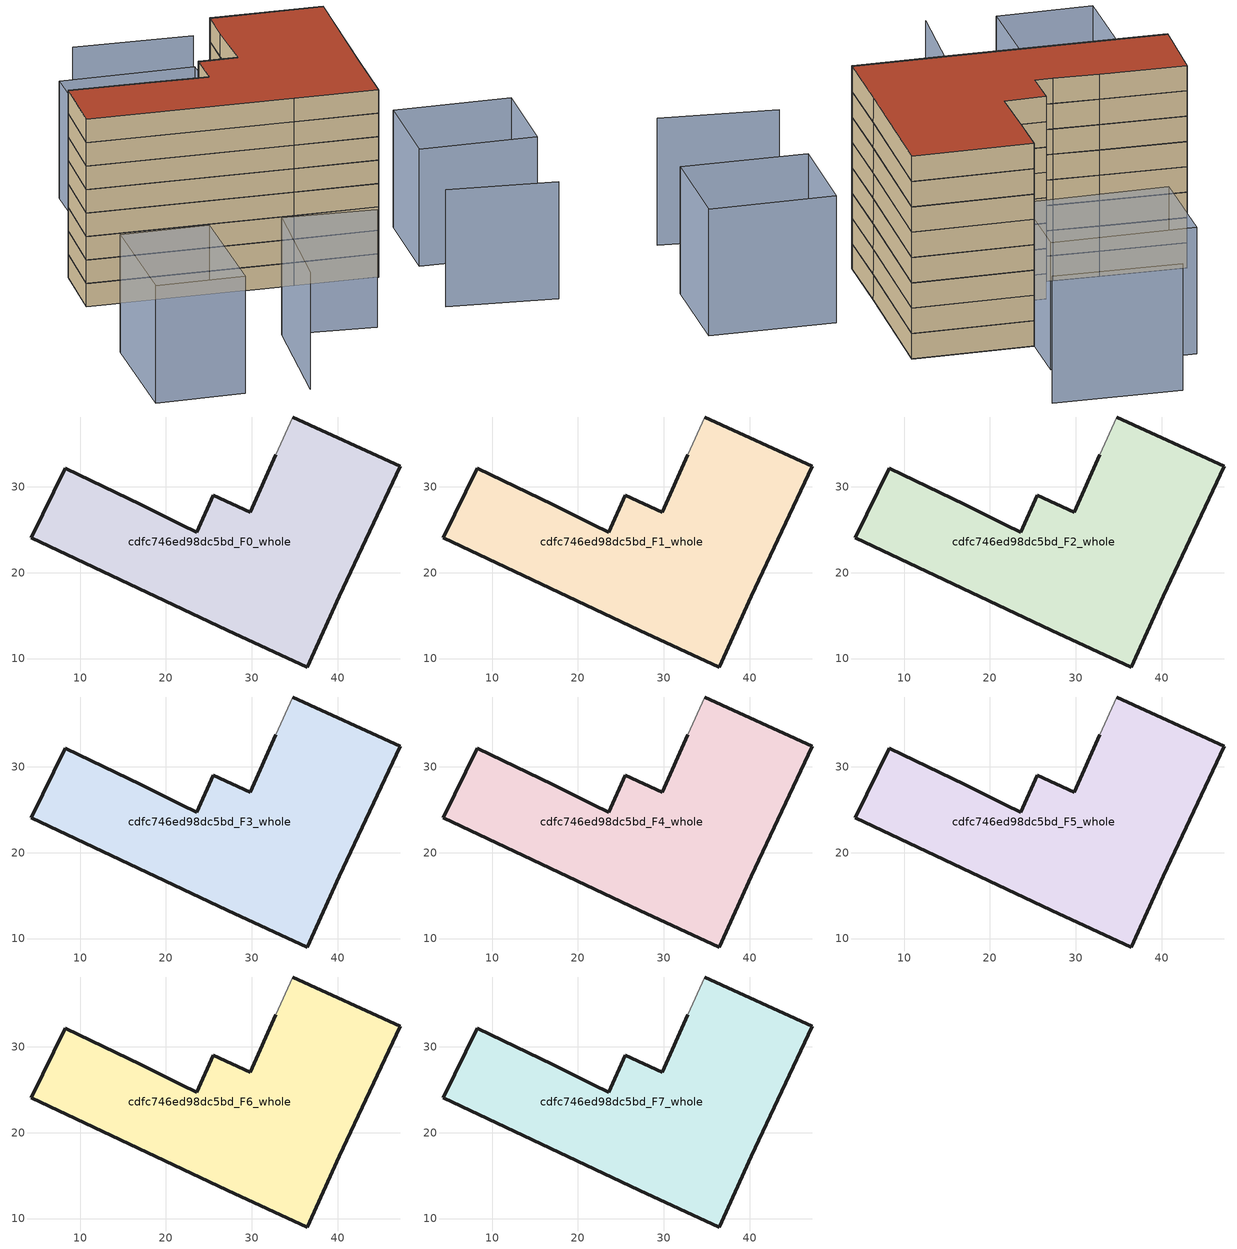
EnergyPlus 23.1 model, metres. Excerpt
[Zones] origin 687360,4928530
cdfc746ed98dc5bd_F0_whole
 floor ground (EU_floor_Construction): 36.44,9.01 40.18,17.24 47.32,32.41 34.77,38.16 32.77,33.77 29.84,27.07 25.49,29.02 23.58,24.73 21.79,25.58 17.09,27.91 8.24,32.18 4.28,24.08 27.15,13.32 z0
 wall outside (EU_wall_Construction): 34.77,38.16 47.32,32.41 40.18,17.24 36.44,9.01 27.15,13.32 4.28,24.08 8.24,32.18 17.09,27.91 21.79,25.58 23.58,24.73 25.49,29.02 29.84,27.07 32.77,33.77 z0:3
 wall adiabatic (EU_wall_Construction): 32.77,33.77 34.77,38.16 z0:3
cdfc746ed98dc5bd_F1_whole
 floor to cdfc746ed98dc5bd_F0_whole (EU_floor_Construction): 36.44,9.01 40.17,17.24 47.32,32.41 34.77,38.16 32.77,33.77 29.84,27.07 25.49,29.02 23.58,24.73 21.79,25.58 17.09,27.91 8.24,32.18 4.28,24.08 27.15,13.32 z3
 wall outside (EU_wall_Construction): 34.77,38.16 47.32,32.41 40.18,17.24 36.44,9.01 27.15,13.32 4.28,24.08 8.24,32.18 17.09,27.91 21.79,25.58 23.58,24.73 25.49,29.02 29.84,27.07 32.77,33.77 z3:6
 wall adiabatic (EU_wall_Construction): 32.77,33.77 34.77,38.16 z3:6
cdfc746ed98dc5bd_F2_whole
 floor to cdfc746ed98dc5bd_F1_whole (EU_floor_Construction): 36.44,9.01 40.17,17.24 47.32,32.41 34.77,38.16 32.77,33.77 29.84,27.07 25.49,29.02 23.58,24.73 21.79,25.58 17.09,27.91 8.24,32.18 4.28,24.08 27.15,13.32 z6
 wall outside (EU_wall_Construction): 34.77,38.16 47.32,32.41 40.18,17.24 36.44,9.01 27.15,13.32 4.28,24.08 8.24,32.18 17.09,27.91 21.79,25.58 23.58,24.73 25.49,29.02 29.84,27.07 32.77,33.77 z6:9
 wall adiabatic (EU_wall_Construction): 32.77,33.77 34.77,38.16 z6:9
cdfc746ed98dc5bd_F3_whole
 floor to cdfc746ed98dc5bd_F2_whole (EU_floor_Construction): 36.44,9.01 40.17,17.24 47.32,32.41 34.77,38.16 32.77,33.77 29.84,27.07 25.49,29.02 23.58,24.73 21.79,25.58 17.09,27.91 8.24,32.18 4.28,24.08 27.15,13.32 z9
 wall outside (EU_wall_Construction): 34.77,38.16 47.32,32.41 40.18,17.24 36.44,9.01 27.15,13.32 4.28,24.08 8.24,32.18 17.09,27.91 21.79,25.58 23.58,24.73 25.49,29.02 29.84,27.07 32.77,33.77 z9:12
 wall adiabatic (EU_wall_Construction): 32.77,33.77 34.77,38.16 z9:12
cdfc746ed98dc5bd_F4_whole
 floor to cdfc746ed98dc5bd_F3_whole (EU_floor_Construction): 36.44,9.01 40.17,17.24 47.32,32.41 34.77,38.16 32.77,33.77 29.84,27.07 25.49,29.02 23.58,24.73 21.79,25.58 17.09,27.91 8.24,32.18 4.28,24.08 27.15,13.32 z12
 wall outside (EU_wall_Construction): 34.77,38.16 47.32,32.41 40.18,17.24 36.44,9.01 27.15,13.32 4.28,24.08 8.24,32.18 17.09,27.91 21.79,25.58 23.58,24.73 25.49,29.02 29.84,27.07 32.77,33.77 z12:15
 wall adiabatic (EU_wall_Construction): 32.77,33.77 34.77,38.16 z12:15
cdfc746ed98dc5bd_F5_whole
 floor to cdfc746ed98dc5bd_F4_whole (EU_floor_Construction): 36.44,9.01 40.17,17.24 47.32,32.41 34.77,38.16 32.77,33.77 29.84,27.07 25.49,29.02 23.58,24.73 21.79,25.58 17.09,27.91 8.24,32.18 4.28,24.08 27.15,13.32 z15
 wall outside (EU_wall_Construction): 34.77,38.16 47.32,32.41 40.18,17.24 36.44,9.01 27.15,13.32 4.28,24.08 8.24,32.18 17.09,27.91 21.79,25.58 23.58,24.73 25.49,29.02 29.84,27.07 32.77,33.77 z15:18
 wall adiabatic (EU_wall_Construction): 32.77,33.77 34.77,38.16 z15:18
cdfc746ed98dc5bd_F6_whole
 floor to cdfc746ed98dc5bd_F5_whole (EU_floor_Construction): 36.44,9.01 40.17,17.24 47.32,32.41 34.77,38.16 32.77,33.77 29.84,27.07 25.49,29.02 23.58,24.73 21.79,25.58 17.09,27.91 8.24,32.18 4.28,24.08 27.15,13.32 z18
 wall outside (EU_wall_Construction): 34.77,38.16 47.32,32.41 40.18,17.24 36.44,9.01 27.15,13.32 4.28,24.08 8.24,32.18 17.09,27.91 21.79,25.58 23.58,24.73 25.49,29.02 29.84,27.07 32.77,33.77 z18:21
 wall adiabatic (EU_wall_Construction): 32.77,33.77 34.77,38.16 z18:21
cdfc746ed98dc5bd_F7_whole
 floor to cdfc746ed98dc5bd_F6_whole (EU_floor_Construction): 36.44,9.01 40.17,17.24 47.32,32.41 34.77,38.16 32.77,33.77 29.84,27.07 25.49,29.02 23.58,24.73 21.79,25.58 17.09,27.91 8.24,32.18 4.28,24.08 27.15,13.32 z21
 wall outside (EU_wall_Construction): 34.77,38.16 47.32,32.41 40.18,17.24 36.44,9.01 27.15,13.32 4.28,24.08 8.24,32.18 17.09,27.91 21.79,25.58 23.58,24.73 25.49,29.02 29.84,27.07 32.77,33.77 z21:24
 wall adiabatic (EU_wall_Construction): 32.77,33.77 34.77,38.16 z21:24
 roof outside (EU_roof_Construction): 47.32,32.41 40.18,17.24 36.44,9.01 27.15,13.32 4.28,24.08 8.24,32.18 17.09,27.91 21.79,25.58 23.58,24.73 25.49,29.02 29.84,27.07 32.77,33.77 34.77,38.16 z24
shading: 36.92,-2.83 48.65,-9.45 / 8.91,-11.66 16.7,3.02 / 16.7,3.02 26.84,-2.35 / 43.27,51.5 30.12,57.87 / -1.2,11.15 8.74,6.7 / 8.74,6.7 2.3,-7.67 / 2.3,-7.67 -7.64,-3.21 / -7.64,-3.21 -1.2,11.15 / 42.2,8.5 47.25,19.43 / 47.25,19.43 60.29,13.41 / 60.29,13.41 55.24,2.48 / 55.24,2.48 42.2,8.5 / 17.75,40.54 22.51,51.08 / 22.51,51.08 37.54,44.3 / 37.54,44.3 32.78,33.76 / 32.78,33.76 17.75,40.54 z0:15
[Building]
EU S2 Campaign: North Axis=0; Terrain=City; Solar Distribution=FullExterior
[Site:Location]
Bologna: Latitude=44.5; Longitude=11.25; Time Zone=1; Elevation=37
[SizingPeriod:WeatherFileDays]
AnnualSizingPeriod: Begin Month=1; Begin Day of Month=1; End Month=12; End Day of Month=31; Day of Week for Start Day=Monday; Use Weather File Daylight Saving Period=No; Use Weather File Rain and Snow Indicators=No
[MATERIAL]
EU_InternalMass_Material: Roughness=MediumRough; Thickness=0.1; Conductivity=1; Density=1800; Specific Heat=900; Thermal Absorptance=0.9; Solar Absorptance=0.7; Visible Absorptance=0.7
[MATERIAL:NOMASS] Roughness=MediumRough; Thermal Absorptance=0.9; Solar Absorptance=0.7; Visible Absorptance=0.7
Name | Thermal Resistance
EU_wall_NoMass | 0.905828
EU_roof_NoMass | 0.37593
EU_floor_NoMass | 0.67114
[CONSTRUCTION]
EU_wall_Construction: EU_wall_NoMass
EU_roof_Construction: EU_roof_NoMass
EU_floor_Construction: EU_floor_NoMass
EU_InternalMass_Construction: EU_InternalMass_Material
[ZONE] Type=1; Multiplier=1; Ceiling Height=autocalculate; Volume=1702.63; Floor Area=autocalculate; Part of Total Floor Area=Yes
cdfc746ed98dc5bd_F0_whole; cdfc746ed98dc5bd_F1_whole; cdfc746ed98dc5bd_F2_whole; cdfc746ed98dc5bd_F3_whole; cdfc746ed98dc5bd_F4_whole; cdfc746ed98dc5bd_F5_whole; cdfc746ed98dc5bd_F6_whole; cdfc746ed98dc5bd_F7_whole
[INTERNALMASS] Construction=EU_InternalMass_Construction; Surface Area=567.543
Name | Zone or ZoneList
cdfc746ed98dc5bd_F0_whole_EU_InternalMass | cdfc746ed98dc5bd_F0_whole
cdfc746ed98dc5bd_F1_whole_EU_InternalMass | cdfc746ed98dc5bd_F1_whole
cdfc746ed98dc5bd_F2_whole_EU_InternalMass | cdfc746ed98dc5bd_F2_whole
cdfc746ed98dc5bd_F3_whole_EU_InternalMass | cdfc746ed98dc5bd_F3_whole
cdfc746ed98dc5bd_F4_whole_EU_InternalMass | cdfc746ed98dc5bd_F4_whole
cdfc746ed98dc5bd_F5_whole_EU_InternalMass | cdfc746ed98dc5bd_F5_whole
cdfc746ed98dc5bd_F6_whole_EU_InternalMass | cdfc746ed98dc5bd_F6_whole
cdfc746ed98dc5bd_F7_whole_EU_InternalMass | cdfc746ed98dc5bd_F7_whole
[OTHEREQUIPMENT] Fuel Type=Electricity; Design Level Calculation Method=Watts/Area; Power per Zone Floor Area=1; Fraction Latent=0; Fraction Radiant=0; Fraction Lost=0; Carbon Dioxide Generation Rate=0; EndUse Subcategory=EU_Step8_InternalGains
Name | Zone or ZoneList or Space or SpaceList | Schedule
EU_Step8_InternalGain_cdfc746ed98dc5bd_F0_whole_f000 | cdfc746ed98dc5bd_F0_whole | EU_Step8_GainSchedule_cdfc746ed98dc5bd_F0_whole_f000
EU_Step8_InternalGain_cdfc746ed98dc5bd_F1_whole_f000 | cdfc746ed98dc5bd_F1_whole | EU_Step8_GainSchedule_cdfc746ed98dc5bd_F1_whole_f000
EU_Step8_InternalGain_cdfc746ed98dc5bd_F2_whole_f000 | cdfc746ed98dc5bd_F2_whole | EU_Step8_GainSchedule_cdfc746ed98dc5bd_F2_whole_f000
EU_Step8_InternalGain_cdfc746ed98dc5bd_F3_whole_f000 | cdfc746ed98dc5bd_F3_whole | EU_Step8_GainSchedule_cdfc746ed98dc5bd_F3_whole_f000
EU_Step8_InternalGain_cdfc746ed98dc5bd_F4_whole_f000 | cdfc746ed98dc5bd_F4_whole | EU_Step8_GainSchedule_cdfc746ed98dc5bd_F4_whole_f000
EU_Step8_InternalGain_cdfc746ed98dc5bd_F5_whole_f000 | cdfc746ed98dc5bd_F5_whole | EU_Step8_GainSchedule_cdfc746ed98dc5bd_F5_whole_f000
EU_Step8_InternalGain_cdfc746ed98dc5bd_F6_whole_f000 | cdfc746ed98dc5bd_F6_whole | EU_Step8_GainSchedule_cdfc746ed98dc5bd_F6_whole_f000
EU_Step8_InternalGain_cdfc746ed98dc5bd_F7_whole_f000 | cdfc746ed98dc5bd_F7_whole | EU_Step8_GainSchedule_cdfc746ed98dc5bd_F7_whole_f000
[ZONEVENTILATION:DESIGNFLOWRATE] Schedule=EU_AlwaysOn; Design Flow Rate Calculation Method=AirChanges/Hour; Air Changes per Hour=0.73129; Ventilation Type=Natural; Fan Pressure Rise=0; Fan Total Efficiency=1; Constant Term Coefficient=1; Temperature Term Coefficient=0; Velocity Term Coefficient=0; Velocity Squared Term Coefficient=0; Minimum Indoor Temperature=-100; Maximum Indoor Temperature=100; Delta Temperature=-100; Minimum Outdoor Temperature=-100; Maximum Outdoor Temperature=100; Maximum Wind Speed=40
Name | Zone or ZoneList or Space or SpaceList
EU_ConstantAir_cdfc746ed98dc5bd_F0_whole | cdfc746ed98dc5bd_F0_whole
EU_ConstantAir_cdfc746ed98dc5bd_F1_whole | cdfc746ed98dc5bd_F1_whole
EU_ConstantAir_cdfc746ed98dc5bd_F2_whole | cdfc746ed98dc5bd_F2_whole
EU_ConstantAir_cdfc746ed98dc5bd_F3_whole | cdfc746ed98dc5bd_F3_whole
EU_ConstantAir_cdfc746ed98dc5bd_F4_whole | cdfc746ed98dc5bd_F4_whole
EU_ConstantAir_cdfc746ed98dc5bd_F5_whole | cdfc746ed98dc5bd_F5_whole
EU_ConstantAir_cdfc746ed98dc5bd_F6_whole | cdfc746ed98dc5bd_F6_whole
EU_ConstantAir_cdfc746ed98dc5bd_F7_whole | cdfc746ed98dc5bd_F7_whole
[HVACTEMPLATE:THERMOSTAT] Constant Heating Setpoint=20; Constant Cooling Setpoint=50
EU_HeatOnly_cdfc746ed98dc5bd_F0_whole; EU_HeatOnly_cdfc746ed98dc5bd_F1_whole; EU_HeatOnly_cdfc746ed98dc5bd_F2_whole; EU_HeatOnly_cdfc746ed98dc5bd_F3_whole; EU_HeatOnly_cdfc746ed98dc5bd_F4_whole; EU_HeatOnly_cdfc746ed98dc5bd_F5_whole; EU_HeatOnly_cdfc746ed98dc5bd_F6_whole; EU_HeatOnly_cdfc746ed98dc5bd_F7_whole
[HVACTEMPLATE:ZONE:IDEALLOADSAIRSYSTEM] System Availability Schedule=EU_AlwaysOn; Maximum Heating Supply Air Temperature=50; Minimum Cooling Supply Air Temperature=13; Maximum Heating Supply Air Humidity Ratio=0.0156; Minimum Cooling Supply Air Humidity Ratio=0.0077; Heating Limit=NoLimit; Cooling Limit=NoLimit; Heating Availability Schedule=EU_AlwaysOn; Cooling Availability Schedule=EU_CoolingOff; Dehumidification Control Type=ConstantSensibleHeatRatio; Cooling Sensible Heat Ratio=0.7; Dehumidification Setpoint=60; Humidification Control Type=None; Humidification Setpoint=30; Outdoor Air Method=None; Outdoor Air Flow Rate per Person=0.00944; Outdoor Air Flow Rate per Zone Floor Area=0; Outdoor Air Flow Rate per Zone=0; Demand Controlled Ventilation Type=None; Outdoor Air Economizer Type=NoEconomizer; Heat Recovery Type=None; Sensible Heat Recovery Effectiveness=0.7; Latent Heat Recovery Effectiveness=0.65
Name | Template Thermostat
cdfc746ed98dc5bd_F0_whole | EU_HeatOnly_cdfc746ed98dc5bd_F0_whole
cdfc746ed98dc5bd_F1_whole | EU_HeatOnly_cdfc746ed98dc5bd_F1_whole
cdfc746ed98dc5bd_F2_whole | EU_HeatOnly_cdfc746ed98dc5bd_F2_whole
cdfc746ed98dc5bd_F3_whole | EU_HeatOnly_cdfc746ed98dc5bd_F3_whole
cdfc746ed98dc5bd_F4_whole | EU_HeatOnly_cdfc746ed98dc5bd_F4_whole
cdfc746ed98dc5bd_F5_whole | EU_HeatOnly_cdfc746ed98dc5bd_F5_whole
cdfc746ed98dc5bd_F6_whole | EU_HeatOnly_cdfc746ed98dc5bd_F6_whole
cdfc746ed98dc5bd_F7_whole | EU_HeatOnly_cdfc746ed98dc5bd_F7_whole
[SIZING:ZONE] Zone Cooling Design Supply Air Temperature Input Method=SupplyAirTemperature; Zone Cooling Design Supply Air Temperature=13; Zone Heating Design Supply Air Temperature Input Method=SupplyAirTemperature; Zone Heating Design Supply Air Temperature=50; Zone Cooling Design Supply Air Humidity Ratio=0.008; Zone Heating Design Supply Air Humidity Ratio=0.008; Cooling Design Air Flow Method=DesignDay; Cooling Design Air Flow Rate=0; Cooling Minimum Air Flow per Zone Floor Area=0.000762; Cooling Minimum Air Flow=0; Cooling Minimum Air Flow Fraction=0.2; Heating Design Air Flow Method=DesignDay; Heating Design Air Flow Rate=0; Heating Maximum Air Flow per Zone Floor Area=0.002032; Heating Maximum Air Flow=0.141576; Heating Maximum Air Flow Fraction=0.3; Account for Dedicated Outdoor Air System=No; Dedicated Outdoor Air System Control Strategy=NeutralSupplyAir; Dedicated Outdoor Air Low Setpoint Temperature for Design=autosize; Dedicated Outdoor Air High Setpoint Temperature for Design=autosize; Zone Load Sizing Method=Sensible Load Only No Latent Load; Zone Latent Cooling Design Supply Air Humidity Ratio Input Method=HumidityRatioDifference; Zone Cooling Design Supply Air Humidity Ratio Difference=0.005; Zone Latent Heating Design Supply Air Humidity Ratio Input Method=HumidityRatioDifference; Zone Humidification Design Supply Air Humidity Ratio Difference=0.005
cdfc746ed98dc5bd_F0_whole; cdfc746ed98dc5bd_F1_whole; cdfc746ed98dc5bd_F2_whole; cdfc746ed98dc5bd_F3_whole; cdfc746ed98dc5bd_F4_whole; cdfc746ed98dc5bd_F5_whole; cdfc746ed98dc5bd_F6_whole; cdfc746ed98dc5bd_F7_whole
[SCHEDULE:CONSTANT]
Name | Hourly Value
EU_AlwaysOn | 1
EU_CoolingOff | 0
[SCHEDULE:FILE] Column Number=1; Rows to Skip at Top=0; Number of Hours of Data=8760; Column Separator=Comma; Interpolate to Timestep=No; Minutes per Item=60; Adjust Schedule for Daylight Savings=Yes
Name | File
EU_Step8_GainSchedule_cdfc746ed98dc5bd_F0_whole_f000 | ../../schedules/cdfc746ed98dc5bd/cdfc746ed98dc5bd_F0_whole_f000_gain.csv
EU_Step8_GainSchedule_cdfc746ed98dc5bd_F1_whole_f000 | ../../schedules/cdfc746ed98dc5bd/cdfc746ed98dc5bd_F1_whole_f000_gain.csv
EU_Step8_GainSchedule_cdfc746ed98dc5bd_F2_whole_f000 | ../../schedules/cdfc746ed98dc5bd/cdfc746ed98dc5bd_F2_whole_f000_gain.csv
EU_Step8_GainSchedule_cdfc746ed98dc5bd_F3_whole_f000 | ../../schedules/cdfc746ed98dc5bd/cdfc746ed98dc5bd_F3_whole_f000_gain.csv
EU_Step8_GainSchedule_cdfc746ed98dc5bd_F4_whole_f000 | ../../schedules/cdfc746ed98dc5bd/cdfc746ed98dc5bd_F4_whole_f000_gain.csv
EU_Step8_GainSchedule_cdfc746ed98dc5bd_F5_whole_f000 | ../../schedules/cdfc746ed98dc5bd/cdfc746ed98dc5bd_F5_whole_f000_gain.csv
EU_Step8_GainSchedule_cdfc746ed98dc5bd_F6_whole_f000 | ../../schedules/cdfc746ed98dc5bd/cdfc746ed98dc5bd_F6_whole_f000_gain.csv
EU_Step8_GainSchedule_cdfc746ed98dc5bd_F7_whole_f000 | ../../schedules/cdfc746ed98dc5bd/cdfc746ed98dc5bd_F7_whole_f000_gain.csv
